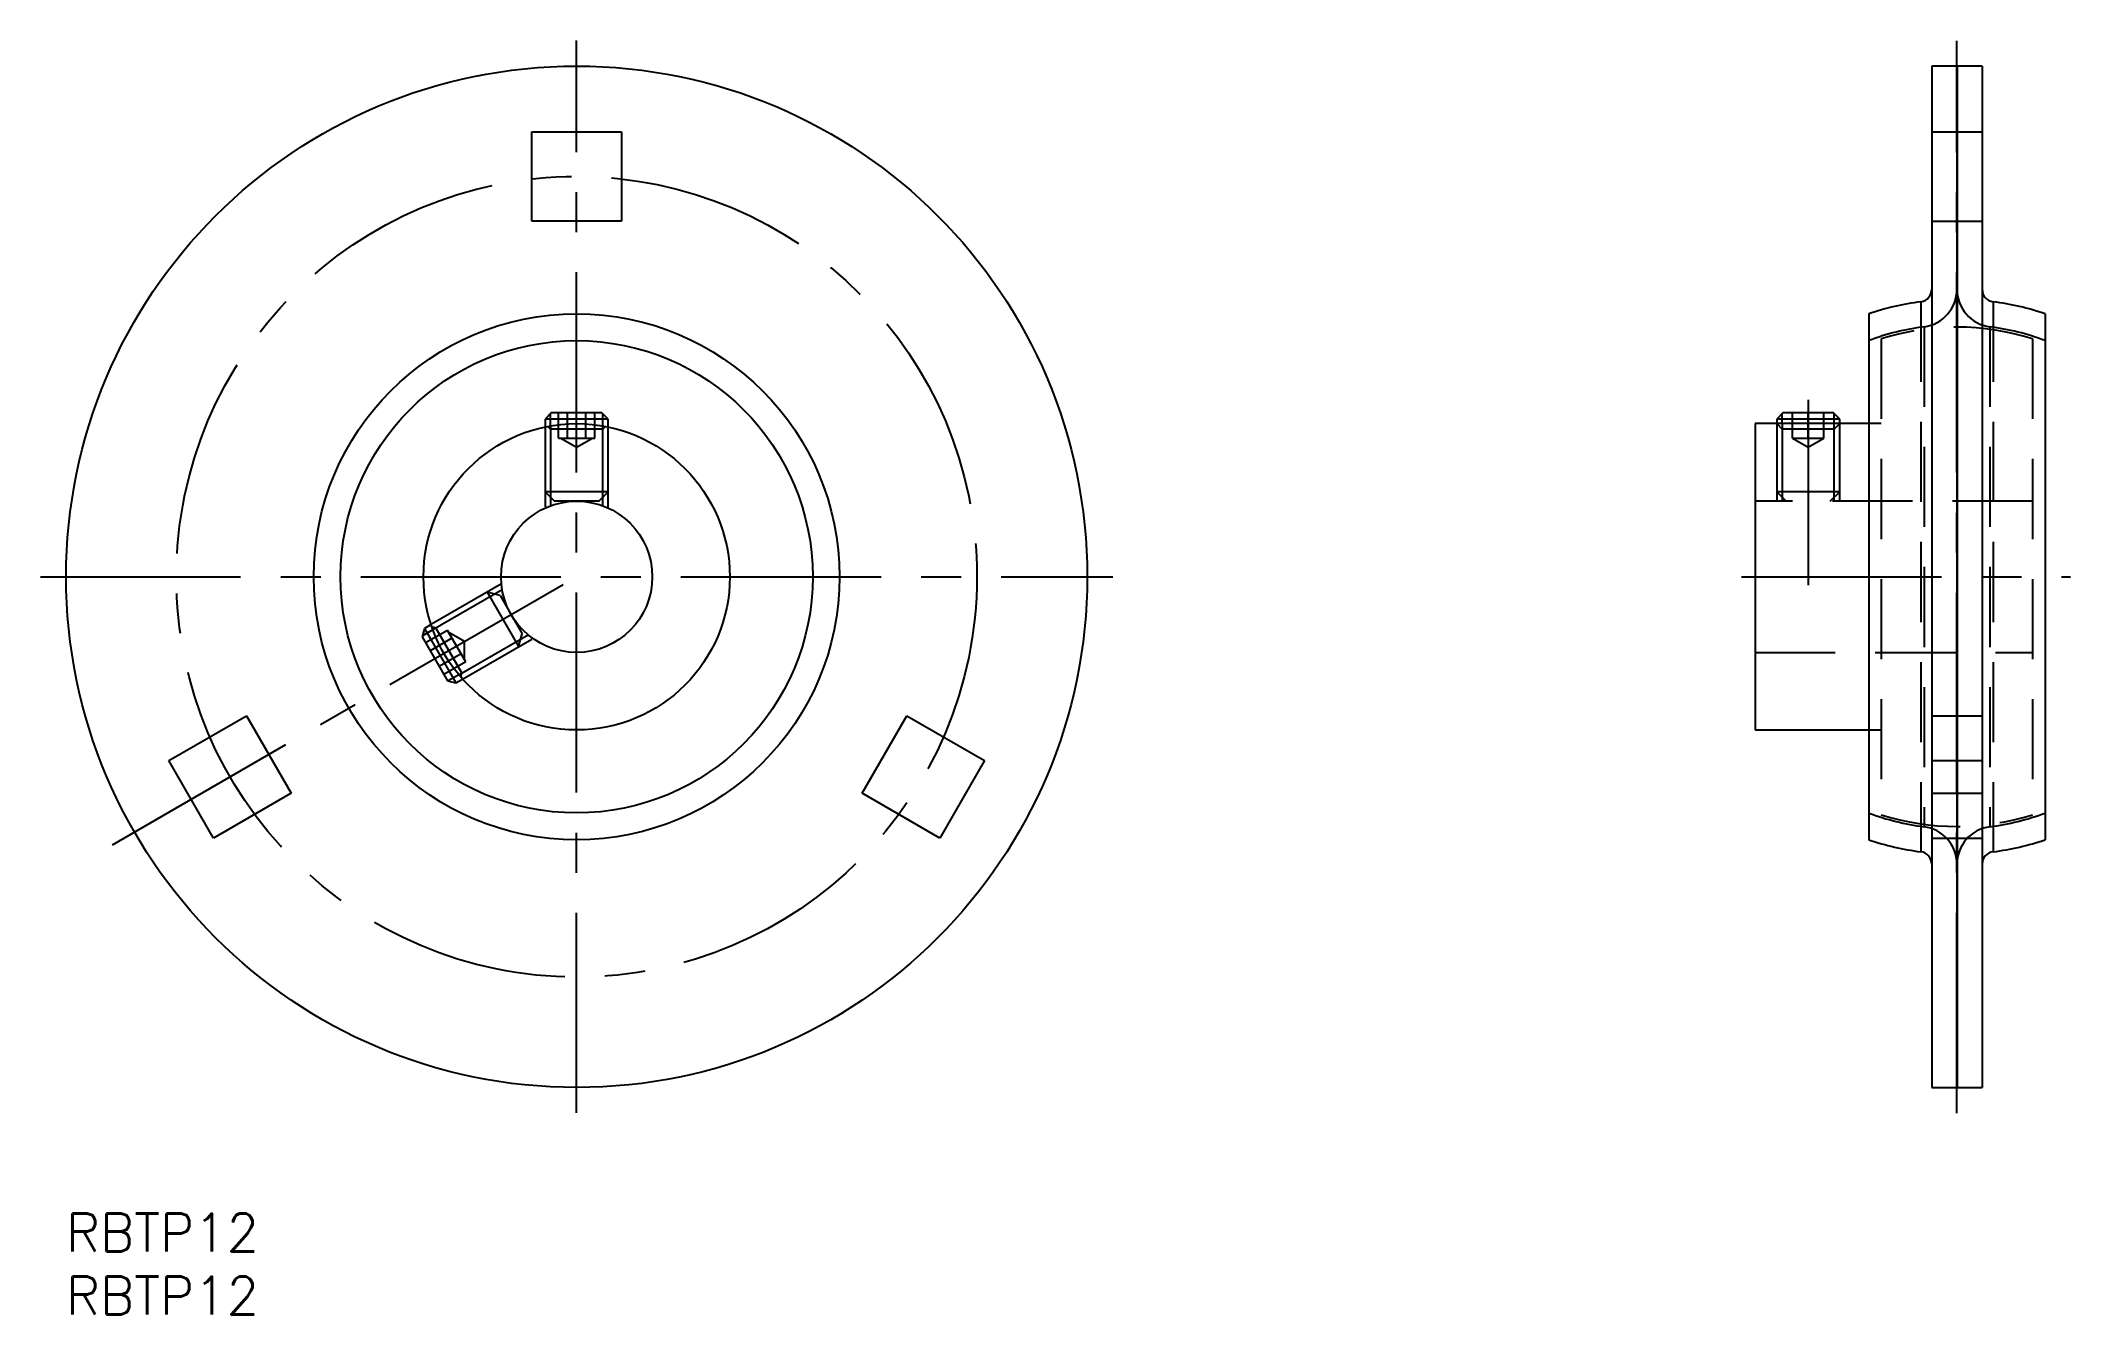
# Model space of a CAD drawing. Extents: x -2 to 159, y -8 to 93.
import ezdxf

# ---------------------------------------------------------------- set-up
doc = ezdxf.new("R2010")
doc.units = 0
doc.header["$LTSCALE"] = 0.5
doc.linetypes.add('CENTER', pattern=[50.8, 31.75, -6.35, 6.35, -6.35])
doc.linetypes.add('DASHED', pattern=[19.05, 12.7, -6.35])
for name, color, linetype in [('MSM_CENTER', 1, 'CENTER'), ('MSM_CONTINUOUS', 7, 'CONTINUOUS'), ('MSM_DASHED', 4, 'DASHED'), ('MSM_NARROW', 5, 'CONTINUOUS'), ('MSM_PART_NUMBER', 7, 'CONTINUOUS')]:
    doc.layers.add(name, color=color, linetype=linetype)
doc.styles.get("Standard").update_dxf_attribs({"font": 'txt.shx', "height": 3, "bigfont": 'bigfont.shx'})

msp = doc.modelspace()

# ---------------------------------------------------------------- linework, layer by layer
at = {"layer": 'MSM_CENTER'}
for p, q in [((40.5, 7.98), (40.5, 93.03)), ((150, 7.96), (150, 93.01)), ((138.2, 64.53), (138.2, 49.83)), ((-2.03, 50.5), (83.03, 50.5)), ((3.69, 29.25), (41.91, 51.31)), ((132.9, 50.5), (159, 50.5))]:
    msp.add_line(p, q, dxfattribs=at)
msp.add_circle((40.5, 50.5), 31.75, dxfattribs=at)
at = {"layer": 'MSM_CONTINUOUS'}
for p, q in [((149.98, 91), (148, 91)), ((148, 91), (148, 10)), ((150, 90.98), (149.98, 91)), ((149.98, 91), (149.98, 10)), ((150.02, 91), (150, 90.98)), ((150, 90.98), (150, 10.02)), ((152, 91), (150.02, 91)), ((150.02, 91), (150.02, 10)), ((152, 91), (152, 10)), ((36.95, 78.7), (36.95, 85.8)), ((36.95, 85.8), (44.05, 85.8)), ((44.05, 85.8), (44.05, 78.7)), ((44.05, 78.7), (36.95, 78.7)), ((143, 71.36), (143, 29.64)), ((157, 71.36), (157, 29.64)), ((38.49, 63.5), (38, 63.01)), ((43, 63.01), (38, 63.01)), ((38, 63.01), (38, 62.39)), ((42.51, 63.5), (38.49, 63.5)), ((43, 63.01), (42.51, 63.5)), ((43, 62.39), (43, 63.01)), ((136.19, 63.5), (135.7, 63.01)), ((140.7, 63.01), (135.7, 63.01)), ((135.7, 63.01), (135.7, 62.65)), ((140.21, 63.5), (136.19, 63.5)), ((140.7, 63.01), (140.21, 63.5)), ((140.7, 62.65), (140.7, 63.01)), ((143, 62.65), (134, 62.65)), ((134, 62.65), (134, 38.35)), ((28.95, 46.72), (28.42, 46.41)), ((28.42, 46.41), (28.24, 45.74)), ((28.24, 45.74), (30.25, 42.26)), ((28.42, 46.41), (30.92, 42.08)), ((30.25, 42.26), (30.92, 42.08)), ((30.92, 42.08), (31.45, 42.39)), ((8.15, 35.92), (14.3, 39.47)), ((14.3, 39.47), (17.85, 33.33)), ((63.15, 33.33), (66.7, 39.47)), ((66.7, 39.47), (72.85, 35.92)), ((134, 38.35), (143, 38.35)), ((11.7, 29.78), (8.15, 35.92)), ((72.85, 35.92), (69.3, 29.78)), ((17.85, 33.33), (11.7, 29.78)), ((69.3, 29.78), (63.15, 33.33)), ((148, 10), (149.98, 10)), ((149.98, 10), (150, 10.02)), ((150, 10.02), (150.02, 10)), ((150.02, 10), (152, 10))]:
    msp.add_line(p, q, dxfattribs=at)
for radius in [40.5, 20.86, 18.73, 12.15, 6]:
    msp.add_circle((40.5, 50.5), radius, dxfattribs=at)
for centre, radius, start, end in [((147, 73.3), 1, 277.4947, 0), ((153, 73.3), 1, 180, 262.5053), ((150, 50.5), 22, 97.4947, 108.553), ((150, 50.5), 22, 71.447, 82.5053), ((150, 50.5), 22, 251.447, 262.5053), ((150, 50.5), 22, 277.4947, 288.553), ((147, 27.7), 1, 0, 82.5053), ((153, 27.7), 1, 97.4947, 180)]:
    msp.add_arc(centre, radius, start, end, dxfattribs=at)
at = {"layer": 'MSM_DASHED'}
for p, q in [((148, 85.8), (152, 85.8)), ((148, 78.7), (152, 78.7)), ((147.13, 72.31), (147.13, 28.69)), ((152.87, 72.31), (152.87, 28.69)), ((144, 69.37), (144, 31.63)), ((147.39, 70.33), (147.39, 30.67)), ((152.61, 70.33), (152.61, 30.67)), ((156, 69.37), (156, 31.63)), ((39.06, 61.5), (39.06, 63.5)), ((39.78, 61.5), (39.78, 63.5)), ((41.22, 61.5), (41.22, 63.5)), ((41.94, 61.5), (41.94, 63.5)), ((136.95, 61.5), (136.95, 63.5)), ((138.2, 61.5), (138.2, 63.5)), ((139.45, 61.5), (139.45, 63.5)), ((38, 62.39), (38, 55.95)), ((38.22, 62.43), (38.43, 62.22)), ((38.43, 62.47), (38.43, 56.14)), ((42.57, 62.22), (38.43, 62.22)), ((39.06, 61.5), (41.94, 61.5)), ((39.25, 61.5), (40.5, 60.78)), ((40.5, 60.78), (41.75, 61.5)), ((42.57, 56.14), (42.57, 62.47)), ((42.57, 62.22), (42.78, 62.43)), ((43, 55.95), (43, 62.39)), ((135.7, 62.65), (135.7, 56.5)), ((135.7, 62.65), (136.13, 62.22)), ((135.71, 62.65), (135.7, 62.65)), ((136.13, 62.65), (136.13, 56.5)), ((140.27, 62.22), (136.13, 62.22)), ((136.95, 61.5), (139.45, 61.5)), ((136.95, 61.5), (138.2, 60.78)), ((138.2, 60.78), (139.45, 61.5)), ((140.27, 56.5), (140.27, 62.65)), ((140.27, 62.22), (140.7, 62.65)), ((140.7, 56.5), (140.7, 62.65)), ((140.7, 62.65), (140.7, 62.65)), ((144, 62.65), (143, 62.65)), ((38, 57.25), (38.75, 56.5)), ((43, 57.25), (38, 57.25)), ((42.25, 56.5), (38.75, 56.5)), ((42.25, 56.5), (43, 57.25)), ((156, 56.5), (134, 56.5)), ((135.7, 57.25), (136.45, 56.5)), ((140.7, 57.25), (135.7, 57.25)), ((139.95, 56.5), (140.7, 57.25)), ((34.53, 49.94), (28.95, 46.72)), ((34.59, 49.47), (29.1, 46.3)), ((34.43, 49.02), (33.4, 49.29)), ((33.4, 49.29), (35.9, 44.96)), ((34.43, 49.02), (36.18, 45.98)), ((30.25, 46.25), (28.52, 45.25)), ((30.61, 45.63), (28.88, 44.63)), ((29.32, 46.43), (29.03, 46.51)), ((29.32, 46.43), (31.39, 42.85)), ((31.7, 43.75), (30.25, 46.25)), ((31.6, 45.36), (30.35, 46.08)), ((31.16, 42.72), (36.65, 45.89)), ((31.45, 42.39), (37.03, 45.61)), ((31.6, 43.92), (31.6, 45.36)), ((35.9, 44.96), (36.18, 45.98)), ((31.33, 44.38), (29.6, 43.38)), ((31.7, 43.75), (29.96, 42.75)), ((134, 44.5), (156, 44.5)), ((31.31, 42.56), (31.39, 42.85)), ((148, 39.47), (152, 39.47)), ((143, 38.35), (144, 38.35)), ((148, 35.92), (152, 35.92)), ((148, 33.33), (152, 33.33)), ((148, 29.78), (152, 29.78))]:
    msp.add_line(p, q, dxfattribs=at)
for centre, radius, start, end in [((147, 73.3), 3, 277.4947, 0), ((153, 73.3), 3, 180, 262.5053), ((150, 50.5), 20, 97.4947, 110.4873), ((150, 50.5), 19.8, 72.3603, 107.6397), ((150, 50.5), 20, 69.5127, 82.5053), ((150, 50.5), 20, 249.5127, 262.5053), ((150, 50.5), 19.8, 252.3603, 287.6397), ((147, 27.7), 3, 360, 82.5053), ((153, 27.7), 3, 97.4947, 180), ((150, 50.5), 20, 277.4947, 290.4873)]:
    msp.add_arc(centre, radius, start, end, dxfattribs=at)
at = {"layer": 'MSM_NARROW'}
for p, q in [((38.43, 62.47), (38.43, 63.44)), ((42.57, 62.47), (42.57, 63.44)), ((136.13, 62.65), (136.13, 63.44)), ((140.27, 62.65), (140.27, 63.44)), ((29.1, 46.3), (28.26, 45.82)), ((31.16, 42.72), (30.32, 42.24))]:
    msp.add_line(p, q, dxfattribs=at)

# ---------------------------------------------------------------- texts
at = {"layer": 'MSM_PART_NUMBER'}
for p in [(0, -3), (0, -8)]:
    msp.add_text('RBTP12', height=3, dxfattribs=at).set_placement(p)

doc.saveas('drawing.dxf')
